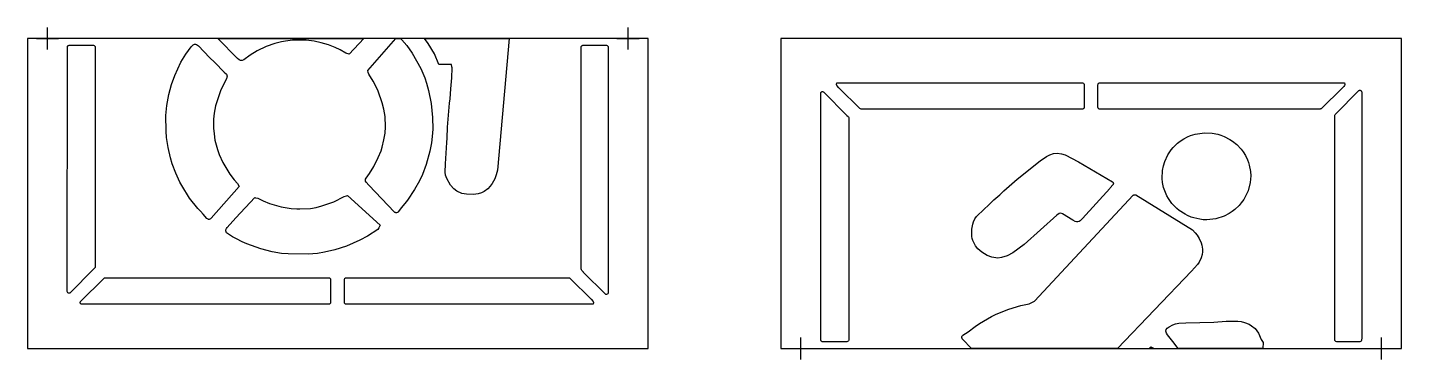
# Model space of a CAD drawing. Header units: inches. Extents: x 0 to 124, y -1 to 29.
import ezdxf

# ---------------------------------------------------------------- set-up
doc = ezdxf.new("R2010")
doc.units = ezdxf.units.IN
doc.header["$MEASUREMENT"] = 0
doc.layers.add('CUT', color=1, linetype='Continuous')
doc.layers.add('REG', color=5, linetype='Continuous')

msp = doc.modelspace()

# ---------------------------------------------------------------- linework, layer by layer
at = {"layer": 'CUT'}
for points in [[(0, 0), (56, 0), (56, 28), (0, 28)], [(3.69, 5.01), (3.64, 5.04), (3.61, 5.09), (3.59, 5.15), (3.6, 27.24), (3.61, 27.27), (3.62, 27.31), (3.65, 27.34), (3.68, 27.36), (3.72, 27.38), (3.76, 27.39), (5.95, 27.39), (6.01, 27.38), (6.06, 27.34), (6.1, 27.29), (6.11, 27.22), (6.11, 7.39), (6.1, 7.33), (6.08, 7.28), (6.05, 7.24), (5.96, 7.15), (3.86, 5.04), (3.81, 5.01), (3.75, 5)], [(15.24, 27.47), (15.42, 27.33), (16.44, 26.3), (16.92, 25.84), (17.76, 24.96), (17.96, 24.77), (18.02, 24.6), (17.99, 24.52), (17.95, 24.36), (17.44, 23.36), (16.96, 21.93), (16.85, 21.27), (16.79, 20.71), (16.79, 19.91), (16.84, 19.39), (16.92, 18.83), (17.14, 17.97), (17.29, 17.53), (17.63, 16.8), (18.27, 15.74), (18.65, 15.24), (18.96, 14.9), (19.11, 14.63), (16.58, 11.76), (16.53, 11.72), (16.47, 11.68), (16.39, 11.66), (16.35, 11.66), (16.31, 11.67), (16.24, 11.7), (16.18, 11.75), (15.85, 12.14), (15.61, 12.39), (15.36, 12.66), (14.62, 13.59), (13.92, 14.72), (13.74, 15.03), (13.38, 15.83), (13.07, 16.68), (12.91, 17.21), (12.7, 18.17), (12.56, 19.06), (12.51, 19.63), (12.5, 21.04), (12.59, 21.96), (12.77, 22.95), (13, 23.84), (13.3, 24.67), (13.85, 25.86), (14.3, 26.59), (14.77, 27.24), (14.94, 27.44), (15.07, 27.5), (15.16, 27.5)], [(29.02, 26.6), (28.73, 26.68), (28.23, 26.97), (27.77, 27.19), (27.16, 27.42), (26.49, 27.62), (25.87, 27.75), (25.15, 27.85), (23.91, 27.85), (23.27, 27.77), (22.92, 27.71), (22.31, 27.55), (21.55, 27.29), (20.72, 26.89), (20.1, 26.5), (19.51, 26.07), (19.36, 26.02), (19.23, 26.02), (19.09, 26.07), (18.94, 26.2), (17.19, 28), (30.36, 28)], [(32.32, 20.03), (32.28, 20.97), (32.17, 21.63), (32.02, 22.19), (31.64, 23.25), (31.4, 23.77), (31.19, 24.14), (30.8, 24.78), (30.75, 24.94), (30.71, 25.11), (33.24, 28), (33.65, 28), (33.79, 27.87), (34.24, 27.36), (34.73, 26.69), (35.5, 25.3), (35.86, 24.45), (36.02, 23.97), (36.2, 23.29), (36.44, 22.13), (36.56, 20.87), (36.57, 19.82), (36.52, 19.16), (36.45, 18.59), (36.31, 17.81), (35.99, 16.61), (35.65, 15.73), (35.37, 15.14), (34.94, 14.35), (34.29, 13.4), (34.06, 13.09), (33.73, 12.71), (33.47, 12.36), (33.44, 12.32), (33.4, 12.29), (33.35, 12.27), (33.3, 12.26), (33.25, 12.26), (33.2, 12.27), (33.15, 12.29), (33.11, 12.32), (30.8, 14.74), (30.56, 15.02), (30.51, 15.12), (30.5, 15.2), (30.51, 15.29), (30.56, 15.39), (30.87, 15.82), (31.26, 16.45), (31.66, 17.25), (31.91, 17.86), (32.02, 18.2), (32.17, 18.86), (32.27, 19.44)], [(42.41, 16.1), (42.31, 15.68), (42.18, 15.31), (41.94, 14.89), (41.77, 14.65), (41.55, 14.42), (41.22, 14.18), (40.96, 14.06), (40.66, 13.97), (40.26, 13.92), (39.61, 13.94), (39.21, 14.01), (38.76, 14.2), (38.47, 14.42), (38.18, 14.74), (37.85, 15.34), (37.73, 15.66), (37.7, 15.92), (37.71, 16.68), (37.84, 18.62), (37.87, 19), (37.91, 20), (38.09, 22.17), (38.14, 22.55), (38.2, 23.47), (38.3, 24.44), (38.32, 25.34), (38.31, 25.45), (38.26, 25.64), (37.13, 25.64), (36.73, 26.62), (36.15, 27.55), (35.83, 28), (43.47, 28)], [(52.22, 4.88), (52.19, 4.89), (52.16, 4.91), (52.13, 4.93), (50.18, 6.87), (50.17, 6.89), (50.05, 7), (50.02, 7.04), (49.99, 7.11), (49.97, 7.19), (49.97, 27.2), (49.97, 27.24), (49.98, 27.27), (50, 27.31), (50.03, 27.34), (50.05, 27.36), (50.09, 27.38), (50.12, 27.39), (50.16, 27.39), (52.24, 27.39), (52.3, 27.37), (52.32, 27.36), (52.35, 27.34), (52.39, 27.29), (52.4, 27.23), (52.41, 5.04), (52.39, 4.99), (52.36, 4.94), (52.32, 4.9), (52.26, 4.88)], [(68, 0), (124, 0), (124, 28), (68, 28)], [(95.36, 21.79), (95.35, 21.72), (95.31, 21.67), (95.26, 21.63), (95.2, 21.61), (75.34, 21.61), (75.28, 21.62), (75.23, 21.63), (75.17, 21.66), (75.13, 21.69), (73.21, 23.54), (73.03, 23.76), (73.01, 23.85), (73.03, 24.01), (95.18, 24.01), (95.21, 24), (95.24, 24), (95.27, 23.98), (95.3, 23.96), (95.34, 23.91), (95.35, 23.88), (95.36, 23.84)], [(116.62, 21.61), (116.53, 21.61), (96.8, 21.61), (96.76, 21.61), (96.72, 21.62), (96.69, 21.64), (96.65, 21.67), (96.63, 21.7), (96.61, 21.74), (96.6, 21.77), (96.59, 21.81), (96.6, 23.83), (96.61, 23.89), (96.63, 23.93), (96.65, 23.95), (96.71, 23.99), (96.77, 24.01), (118.84, 24.01), (118.87, 23.85), (118.84, 23.75), (118.78, 23.66), (118.65, 23.52), (116.79, 21.69), (116.75, 21.66), (116.7, 21.64), (116.66, 21.62)], [(73.95, 21.06), (74.05, 20.97), (74.08, 20.93), (74.11, 20.86), (74.12, 20.79), (74.11, 0.76), (74.1, 0.7), (74.06, 0.66), (74.01, 0.62), (73.95, 0.61), (71.77, 0.61), (71.73, 0.61), (71.7, 0.62), (71.67, 0.64), (71.65, 0.66), (71.62, 0.68), (71.61, 0.71), (71.6, 0.75), (71.59, 0.78), (71.59, 23.05), (71.6, 23.08), (71.61, 23.11), (71.62, 23.14), (71.64, 23.16), (71.66, 23.18), (71.69, 23.19), (71.72, 23.2), (71.75, 23.21), (71.78, 23.2), (71.81, 23.19), (71.86, 23.16)], [(120.39, 0.71), (120.36, 0.67), (120.33, 0.64), (120.29, 0.62), (120.25, 0.61), (118.15, 0.61), (118.08, 0.62), (118.03, 0.66), (117.99, 0.71), (117.97, 0.77), (117.97, 20.98), (117.98, 21.03), (117.99, 21.09), (118.02, 21.15), (118.06, 21.19), (120.13, 23.28), (120.16, 23.3), (120.19, 23.31), (120.22, 23.32), (120.25, 23.33), (120.28, 23.32), (120.31, 23.31), (120.34, 23.3), (120.36, 23.28), (120.39, 23.23), (120.4, 23.2), (120.41, 23.16), (120.41, 0.92), (120.4, 0.77), (120.4, 0.74)], [(105.37, 19.36), (106.21, 19.48), (106.91, 19.45), (107.43, 19.36), (107.7, 19.28), (108, 19.16), (108.52, 18.89), (108.76, 18.73), (109.14, 18.42), (109.52, 18.01), (109.71, 17.76), (109.91, 17.42), (110.09, 17.03), (110.18, 16.81), (110.25, 16.57), (110.36, 15.98), (110.39, 15.61), (110.35, 14.99), (110.17, 14.25), (109.77, 13.47), (109.54, 13.15), (109.35, 12.93), (108.95, 12.55), (108.72, 12.37), (108.45, 12.2), (107.98, 11.95), (107.24, 11.7), (106.43, 11.62), (106.09, 11.63), (105.81, 11.67), (105.25, 11.79), (105.02, 11.87), (104.68, 12.01), (104.47, 12.12), (103.94, 12.47), (103.71, 12.66), (103.27, 13.11), (102.96, 13.55), (102.83, 13.78), (102.53, 14.53), (102.43, 14.99), (102.4, 15.34), (102.44, 16.09), (102.52, 16.49), (102.64, 16.9), (102.91, 17.5), (103.22, 17.94), (103.38, 18.15), (103.79, 18.54), (104.03, 18.74), (104.34, 18.94), (104.7, 19.13), (104.97, 19.24)], [(88.41, 8.37), (87.89, 8.21), (87.56, 8.17), (87.02, 8.26), (86.61, 8.4), (86.13, 8.69), (85.77, 9.01), (85.56, 9.28), (85.3, 9.75), (85.24, 9.93), (85.21, 10.12), (85.21, 10.56), (85.22, 10.79), (85.3, 11.22), (85.37, 11.45), (85.49, 11.72), (85.63, 11.91), (86.35, 12.57), (86.72, 12.96), (87.22, 13.42), (87.74, 13.87), (88.12, 14.24), (89.32, 15.28), (91.39, 16.94), (91.95, 17.34), (92.25, 17.5), (92.6, 17.61), (92.91, 17.64), (93.33, 17.59), (93.65, 17.48), (94.84, 16.86), (97.91, 15.04), (97.95, 15.02), (97.97, 14.99), (97.99, 14.95), (98, 14.91), (98, 14.87), (97.99, 14.84), (97.98, 14.81), (97.96, 14.77), (97.72, 14.51), (97.69, 14.46), (95.22, 11.73), (95.01, 11.53), (94.91, 11.47), (94.8, 11.45), (94.66, 11.45), (94.54, 11.48), (94.35, 11.58), (93.4, 12.17), (93.25, 12.22), (93.11, 12.2), (92.89, 12.03), (89.95, 9.38), (88.92, 8.63)], [(27.65, 13.26), (28.58, 13.74), (28.8, 13.79), (28.89, 13.83), (31.83, 11.14), (31.72, 10.89), (31.61, 10.75), (30.69, 10.15), (29.98, 9.77), (28.79, 9.25), (27.73, 8.9), (26.81, 8.69), (26.18, 8.58), (25.32, 8.51), (23.52, 8.54), (22.93, 8.59), (22.08, 8.74), (21.06, 8.99), (19.8, 9.44), (19.37, 9.62), (18.85, 9.89), (18.51, 10.09), (18.04, 10.39), (17.96, 10.46), (17.92, 10.54), (17.9, 10.62), (17.9, 10.73), (17.95, 10.83), (18.01, 10.93), (18.79, 11.81), (20.51, 13.63), (20.58, 13.61), (20.78, 13.57), (21.28, 13.33), (21.85, 13.11), (22.88, 12.8), (23.79, 12.65), (24.31, 12.6), (24.58, 12.6), (25.55, 12.66), (26.04, 12.74), (26.57, 12.89)], [(105.14, 10.72), (105.39, 10.45), (105.55, 10.24), (105.74, 9.93), (105.91, 9.53), (105.97, 9.32), (106.03, 8.98), (106.03, 8.74), (106.01, 8.5), (105.91, 8.18), (105.73, 7.81), (105.58, 7.59), (105.06, 6.99), (98.36, 0), (85.19, 0), (84.39, 0.83), (84.36, 0.87), (84.34, 0.92), (84.32, 0.97), (84.32, 1.02), (84.33, 1.07), (84.35, 1.12), (84.38, 1.16), (84.42, 1.19), (84.88, 1.51), (85.53, 2), (85.91, 2.25), (87.01, 2.89), (87.42, 3.09), (88.55, 3.55), (89.66, 3.88), (90.39, 4.04), (90.89, 4.26), (99.78, 13.84), (99.81, 13.86), (99.85, 13.88), (99.89, 13.89), (99.93, 13.89), (99.97, 13.89), (100.01, 13.87)], [(27.28, 6.36), (27.3, 6.34), (27.33, 6.32), (27.34, 6.29), (27.36, 6.26), (27.36, 6.23), (27.36, 4.16), (27.36, 4.13), (27.34, 4.1), (27.31, 4.05), (27.26, 4.01), (27.19, 3.99), (4.9, 3.99), (4.84, 4), (4.81, 4.02), (4.78, 4.05), (4.76, 4.08), (4.75, 4.11), (4.75, 4.15), (4.75, 4.19), (4.77, 4.22), (4.79, 4.25), (6.89, 6.32), (6.92, 6.34), (6.96, 6.37), (7, 6.38), (7.04, 6.39), (27.18, 6.39), (27.21, 6.39), (27.25, 6.38)], [(28.77, 3.99), (28.71, 4.01), (28.65, 4.05), (28.62, 4.1), (28.61, 4.13), (28.6, 4.17), (28.6, 6.2), (28.6, 6.24), (28.61, 6.27), (28.63, 6.31), (28.65, 6.34), (28.68, 6.36), (28.71, 6.38), (28.75, 6.39), (28.78, 6.39), (48.84, 6.39), (48.88, 6.38), (48.92, 6.37), (48.95, 6.35), (48.98, 6.32), (50.88, 4.46), (51.05, 4.25), (51.08, 4.15), (51.05, 3.99)], [(102.88, 1.24), (102.78, 1.38), (102.73, 1.56), (102.75, 1.71), (102.84, 1.84), (103.02, 1.96), (103.36, 2.14), (103.61, 2.23), (103.91, 2.28), (104.55, 2.33), (107.06, 2.38), (108.18, 2.46), (109.23, 2.46), (109.53, 2.43), (109.83, 2.36), (110.26, 2.19), (110.46, 2.05), (110.78, 1.79), (110.94, 1.6), (111.08, 1.38), (111.34, 0.8), (111.52, 0.54), (111.47, 0), (103.83, 0), (103.37, 0.64)], [(101.38, 0.15), (101.62, 0.03), (101.65, 0), (101.24, 0)]]:
    msp.add_lwpolyline(points, close=True, dxfattribs=at)
at = {"layer": 'REG'}
for points in [[(1.8, 27), (1.8, 29)], [(54.2, 27), (54.2, 29)], [(0.8, 28), (2.8, 28)], [(53.2, 28), (55.2, 28)], [(68.8, 0), (70.8, 0)], [(69.8, -1), (69.8, 1)], [(121.2, 0), (123.2, 0)], [(122.2, -1), (122.2, 1)]]:
    msp.add_lwpolyline(points, dxfattribs=at)

doc.saveas('drawing.dxf')
